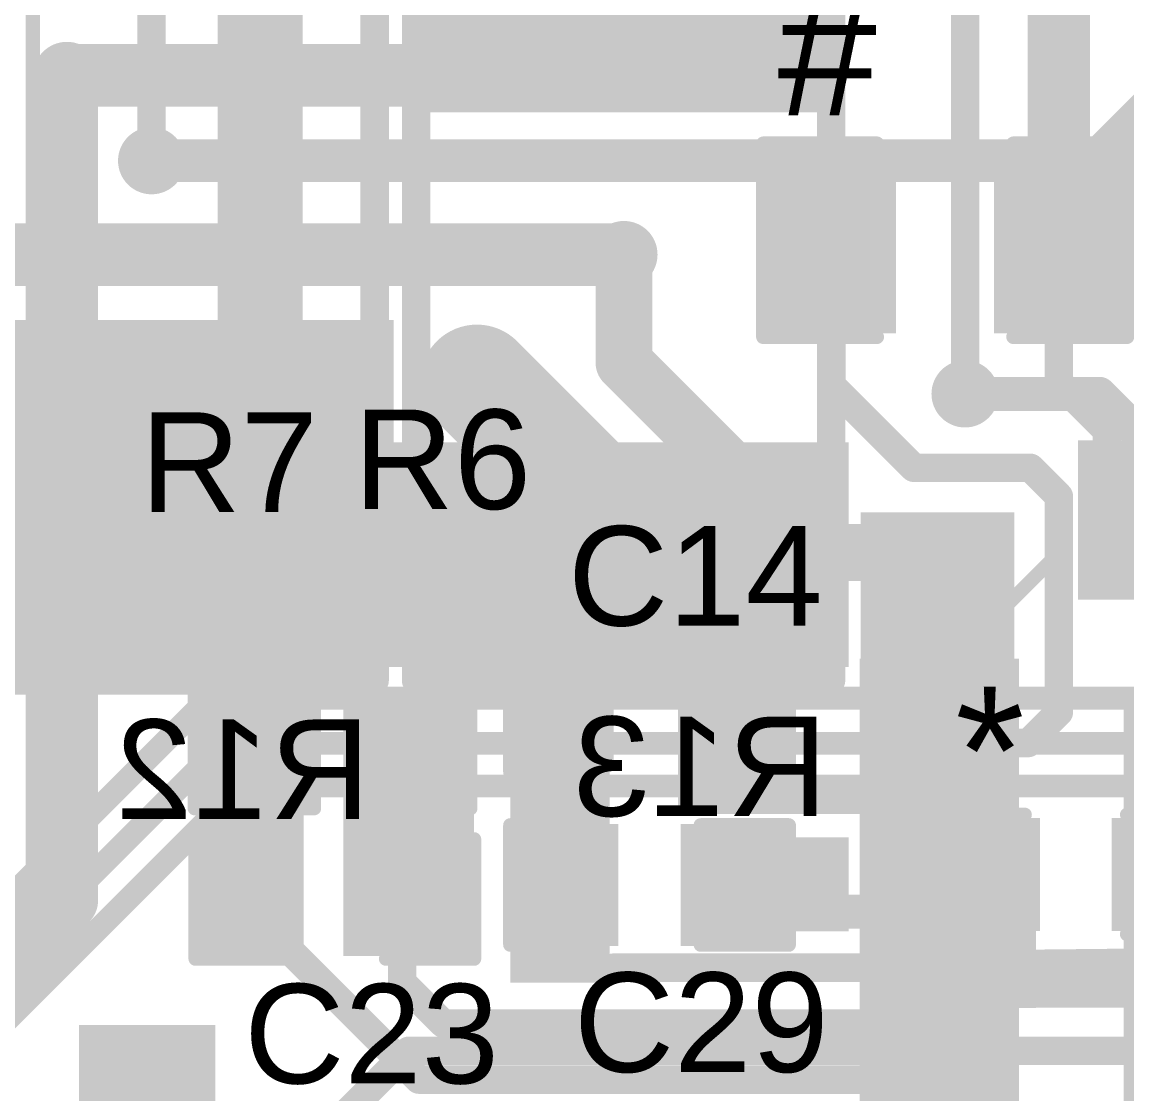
# Model space of a CAD drawing. Header units: millimetres. Extents: x -1.46 to 1.41, y -0.13 to 2.68.
# Drawn here: x 0.0142 to 0.4029, y 0.6228 to 0.9997 of the extents above; entities that cross this region are included whole.
import ezdxf

# ---------------------------------------------------------------- set-up
doc = ezdxf.new("R2010")
doc.units = ezdxf.units.MM
doc.header["$MEASUREMENT"] = 0
for name, color, linetype in [('BottomLayer', 5, 'Continuous'), ('BottomOverlay', 54, 'Continuous'), ('BottomPaste', 16, 'Continuous'), ('BottomSolder', 6, 'Continuous'), ('Mechanical2', 216, 'Continuous'), ('TopLayer', 1, 'Continuous'), ('TopOverlay', 2, 'Continuous'), ('TopPaste', 8, 'Continuous'), ('TopSolder', 216, 'Continuous'), ('ViaHoleLayer', 16, 'Continuous')]:
    doc.layers.add(name, color=color, linetype=linetype)
doc.styles.add('Arial', font='', dxfattribs={"height": 0.2})
doc.styles.get('Arial').set_extended_font_data('Arial')

# ---------------------------------------------------------------- blocks, each defined once
blk = doc.blocks.new('CAP0805_58')
at = {"layer": 'TopLayer'}
for points in [[(-0.06, 0.03), (-0.02, 0.03), (-0.02, -0.03), (-0.06, -0.03)], [(0.02, 0.03), (0.06, 0.03), (0.06, -0.03), (0.02, -0.03)]]:
    blk.add_hatch(color=1, dxfattribs=at).paths.add_polyline_path(points)
at = {"layer": 'TopPaste'}
for points in [[(-0.06, 0.03), (-0.02, 0.03), (-0.02, -0.03), (-0.06, -0.03)], [(0.02, 0.03), (0.06, 0.03), (0.06, -0.03), (0.02, -0.03)]]:
    blk.add_hatch(color=8, dxfattribs=at).paths.add_polyline_path(points)
at = {"layer": 'TopSolder'}
for points in [[(-0.0627559, 0.0327559), (-0.0172441, 0.0327559), (-0.0172441, -0.0327559), (-0.0627559, -0.0327559)], [(0.0172441, 0.0327559), (0.0627559, 0.0327559), (0.0627559, -0.0327559), (0.0172441, -0.0327559)]]:
    blk.add_hatch(color=216, dxfattribs=at).paths.add_polyline_path(points)
at = {"layer": 'TopOverlay', "const_width": 0.005}
for points in [[(-0.024, 0.034), (-0.064, 0.034)], [(-0.064, 0.034), (-0.064, -0.034)], [(0.064, 0.034), (0.024, 0.034)], [(0.064, 0.034), (0.064, -0.034)], [(-0.024, -0.034), (-0.064, -0.034)], [(0.064, -0.034), (0.024, -0.034)]]:
    blk.add_lwpolyline(points, dxfattribs=at)
at = {"layer": 'TopOverlay', "const_width": 0.0025}
for points in [[(-0.06525, 0.034, 1), (-0.06275, 0.034, 1)], [(-0.06525, 0.034, 1), (-0.06275, 0.034, 1)], [(-0.02525, 0.034, 1), (-0.02275, 0.034, 1)], [(0.02275, 0.034, 1), (0.02525, 0.034, 1)], [(0.06275, 0.034, 1), (0.06525, 0.034, 1)], [(0.06275, 0.034, 1), (0.06525, 0.034, 1)], [(-0.06525, -0.034, 1), (-0.06275, -0.034, 1)], [(-0.06525, -0.034, 1), (-0.06275, -0.034, 1)], [(-0.02525, -0.034, 1), (-0.02275, -0.034, 1)], [(0.02275, -0.034, 1), (0.02525, -0.034, 1)], [(0.06275, -0.034, 1), (0.06525, -0.034, 1)], [(0.06275, -0.034, 1), (0.06525, -0.034, 1)]]:
    blk.add_lwpolyline(points, format="xyb", close=True, dxfattribs=at)
blk = doc.blocks.new('CAP_0603_B_74')
at = {"layer": 'BottomLayer'}
for points in [[(-0.045, -0.0175), (-0.045, 0.0175), (-0.015, 0.0175), (-0.015, -0.0175)], [(0.015, -0.0175), (0.015, 0.0175), (0.045, 0.0175), (0.045, -0.0175)]]:
    blk.add_hatch(color=5, dxfattribs=at).paths.add_polyline_path(points)
at = {"layer": 'BottomPaste'}
for points in [[(-0.045, -0.0175), (-0.045, 0.0175), (-0.015, 0.0175), (-0.015, -0.0175)], [(0.015, -0.0175), (0.015, 0.0175), (0.045, 0.0175), (0.045, -0.0175)]]:
    blk.add_hatch(color=16, dxfattribs=at).paths.add_polyline_path(points)
at = {"layer": 'BottomSolder'}
for points in [[(-0.0473622, -0.0198622), (-0.0473622, 0.0198622), (-0.0126378, 0.0198622), (-0.0126378, -0.0198622)], [(0.0126378, -0.0198622), (0.0126378, 0.0198622), (0.0473622, 0.0198622), (0.0473622, -0.0198622)]]:
    blk.add_hatch(color=6, dxfattribs=at).paths.add_polyline_path(points)
at = {"layer": 'BottomOverlay', "const_width": 0.005}
for points in [[(-0.049, 0.021), (-0.049, -0.021)], [(-0.018, 0.021), (-0.049, 0.021)], [(0.049, 0.021), (0.018, 0.021)], [(0.049, 0.021), (0.049, -0.021)], [(-0.018, -0.021), (-0.049, -0.021)], [(0.049, -0.021), (0.018, -0.021)]]:
    blk.add_lwpolyline(points, dxfattribs=at)
at = {"layer": 'BottomOverlay', "const_width": 0.0025}
for points in [[(-0.05025, 0.021, 1), (-0.04775, 0.021, 1)], [(-0.05025, 0.021, 1), (-0.04775, 0.021, 1)], [(-0.01925, 0.021, 1), (-0.01675, 0.021, 1)], [(0.01675, 0.021, 1), (0.01925, 0.021, 1)], [(0.04775, 0.021, 1), (0.05025, 0.021, 1)], [(0.04775, 0.021, 1), (0.05025, 0.021, 1)], [(-0.05025, -0.021, 1), (-0.04775, -0.021, 1)], [(-0.05025, -0.021, 1), (-0.04775, -0.021, 1)], [(-0.01925, -0.021, 1), (-0.01675, -0.021, 1)], [(0.01675, -0.021, 1), (0.01925, -0.021, 1)], [(0.04775, -0.021, 1), (0.05025, -0.021, 1)], [(0.04775, -0.021, 1), (0.05025, -0.021, 1)]]:
    blk.add_lwpolyline(points, format="xyb", close=True, dxfattribs=at)
blk = doc.blocks.new('RES0603_77')
at = {"layer": 'TopLayer'}
for points in [[(-0.015, 0.0175), (-0.015, -0.0175), (-0.045, -0.0175), (-0.045, 0.0175)], [(0.045, 0.0175), (0.045, -0.0175), (0.015, -0.0175), (0.015, 0.0175)]]:
    blk.add_hatch(color=1, dxfattribs=at).paths.add_polyline_path(points)
at = {"layer": 'TopPaste'}
for points in [[(-0.015, 0.0175), (-0.015, -0.0175), (-0.045, -0.0175), (-0.045, 0.0175)], [(0.045, 0.0175), (0.045, -0.0175), (0.015, -0.0175), (0.015, 0.0175)]]:
    blk.add_hatch(color=8, dxfattribs=at).paths.add_polyline_path(points)
at = {"layer": 'TopSolder'}
for points in [[(-0.011, 0.0215), (-0.011, -0.0215), (-0.049, -0.0215), (-0.049, 0.0215)], [(0.049, 0.0215), (0.049, -0.0215), (0.011, -0.0215), (0.011, 0.0215)]]:
    blk.add_hatch(color=216, dxfattribs=at).paths.add_polyline_path(points)
at = {"layer": 'TopOverlay', "const_width": 0.005}
for points in [[(0.048, 0.021), (-0.048, 0.021)], [(-0.048, -0.021), (-0.048, 0.021)], [(0.048, -0.021), (0.048, 0.021)], [(0.048, -0.021), (-0.048, -0.021)]]:
    blk.add_lwpolyline(points, dxfattribs=at)
at = {"layer": 'TopOverlay', "const_width": 0.0025}
for points in [[(-0.04925, 0.021, 1), (-0.04675, 0.021, 1)], [(-0.04925, 0.021, 1), (-0.04675, 0.021, 1)], [(0.04675, 0.021, 1), (0.04925, 0.021, 1)], [(0.04675, 0.021, 1), (0.04925, 0.021, 1)], [(-0.04925, -0.021, 1), (-0.04675, -0.021, 1)], [(-0.04925, -0.021, 1), (-0.04675, -0.021, 1)], [(0.04675, -0.021, 1), (0.04925, -0.021, 1)], [(0.04675, -0.021, 1), (0.04925, -0.021, 1)]]:
    blk.add_lwpolyline(points, format="xyb", close=True, dxfattribs=at)
blk = doc.blocks.new('RES0603_78')
at = {"layer": 'TopLayer'}
for points in [[(-0.015, 0.0175), (-0.015, -0.0175), (-0.045, -0.0175), (-0.045, 0.0175)], [(0.045, 0.0175), (0.045, -0.0175), (0.015, -0.0175), (0.015, 0.0175)]]:
    blk.add_hatch(color=1, dxfattribs=at).paths.add_polyline_path(points)
at = {"layer": 'TopPaste'}
for points in [[(-0.015, 0.0175), (-0.015, -0.0175), (-0.045, -0.0175), (-0.045, 0.0175)], [(0.045, 0.0175), (0.045, -0.0175), (0.015, -0.0175), (0.015, 0.0175)]]:
    blk.add_hatch(color=8, dxfattribs=at).paths.add_polyline_path(points)
at = {"layer": 'TopSolder'}
for points in [[(-0.011, 0.0215), (-0.011, -0.0215), (-0.049, -0.0215), (-0.049, 0.0215)], [(0.049, 0.0215), (0.049, -0.0215), (0.011, -0.0215), (0.011, 0.0215)]]:
    blk.add_hatch(color=216, dxfattribs=at).paths.add_polyline_path(points)
at = {"layer": 'TopOverlay', "const_width": 0.005}
for points in [[(0.048, 0.021), (-0.048, 0.021)], [(-0.048, -0.021), (-0.048, 0.021)], [(0.048, -0.021), (0.048, 0.021)], [(0.048, -0.021), (-0.048, -0.021)]]:
    blk.add_lwpolyline(points, dxfattribs=at)
at = {"layer": 'TopOverlay', "const_width": 0.0025}
for points in [[(-0.04925, 0.021, 1), (-0.04675, 0.021, 1)], [(-0.04925, 0.021, 1), (-0.04675, 0.021, 1)], [(0.04675, 0.021, 1), (0.04925, 0.021, 1)], [(0.04675, 0.021, 1), (0.04925, 0.021, 1)], [(-0.04925, -0.021, 1), (-0.04675, -0.021, 1)], [(-0.04925, -0.021, 1), (-0.04675, -0.021, 1)], [(0.04675, -0.021, 1), (0.04925, -0.021, 1)], [(0.04675, -0.021, 1), (0.04925, -0.021, 1)]]:
    blk.add_lwpolyline(points, format="xyb", close=True, dxfattribs=at)
blk = doc.blocks.new('CAP_0603_87')
at = {"layer": 'TopLayer'}
for points in [[(-0.015, 0.0175), (-0.015, -0.0175), (-0.045, -0.0175), (-0.045, 0.0175)], [(0.045, 0.0175), (0.045, -0.0175), (0.015, -0.0175), (0.015, 0.0175)]]:
    blk.add_hatch(color=1, dxfattribs=at).paths.add_polyline_path(points)
at = {"layer": 'TopPaste'}
for points in [[(-0.015, 0.0175), (-0.015, -0.0175), (-0.045, -0.0175), (-0.045, 0.0175)], [(0.045, 0.0175), (0.045, -0.0175), (0.015, -0.0175), (0.015, 0.0175)]]:
    blk.add_hatch(color=8, dxfattribs=at).paths.add_polyline_path(points)
at = {"layer": 'TopSolder'}
for points in [[(-0.0126378, 0.0198622), (-0.0126378, -0.0198622), (-0.0473622, -0.0198622), (-0.0473622, 0.0198622)], [(0.0473622, 0.0198622), (0.0473622, -0.0198622), (0.0126378, -0.0198622), (0.0126378, 0.0198622)]]:
    blk.add_hatch(color=216, dxfattribs=at).paths.add_polyline_path(points)
at = {"layer": 'TopOverlay', "const_width": 0.005}
for points in [[(-0.018, 0.021), (-0.049, 0.021)], [(-0.049, 0.021), (-0.049, -0.021)], [(0.049, 0.021), (0.018, 0.021)], [(0.049, 0.021), (0.049, -0.021)], [(-0.018, -0.021), (-0.049, -0.021)], [(0.049, -0.021), (0.018, -0.021)]]:
    blk.add_lwpolyline(points, dxfattribs=at)
at = {"layer": 'TopOverlay', "const_width": 0.0025}
for points in [[(-0.05025, 0.021, 1), (-0.04775, 0.021, 1)], [(-0.05025, 0.021, 1), (-0.04775, 0.021, 1)], [(-0.01925, 0.021, 1), (-0.01675, 0.021, 1)], [(0.01675, 0.021, 1), (0.01925, 0.021, 1)], [(0.04775, 0.021, 1), (0.05025, 0.021, 1)], [(0.04775, 0.021, 1), (0.05025, 0.021, 1)], [(-0.05025, -0.021, 1), (-0.04775, -0.021, 1)], [(-0.05025, -0.021, 1), (-0.04775, -0.021, 1)], [(-0.01925, -0.021, 1), (-0.01675, -0.021, 1)], [(0.01675, -0.021, 1), (0.01925, -0.021, 1)], [(0.04775, -0.021, 1), (0.05025, -0.021, 1)], [(0.04775, -0.021, 1), (0.05025, -0.021, 1)]]:
    blk.add_lwpolyline(points, format="xyb", close=True, dxfattribs=at)
blk = doc.blocks.new('C___0603_94')
at = {"layer": 'TopLayer'}
for points in [[(-0.015, 0.0175), (-0.015, -0.0175), (-0.045, -0.0175), (-0.045, 0.0175)], [(0.045, 0.0175), (0.045, -0.0175), (0.015, -0.0175), (0.015, 0.0175)]]:
    blk.add_hatch(color=1, dxfattribs=at).paths.add_polyline_path(points)
at = {"layer": 'TopPaste'}
for points in [[(-0.015, 0.0175), (-0.015, -0.0175), (-0.045, -0.0175), (-0.045, 0.0175)], [(0.045, 0.0175), (0.045, -0.0175), (0.015, -0.0175), (0.015, 0.0175)]]:
    blk.add_hatch(color=8, dxfattribs=at).paths.add_polyline_path(points)
at = {"layer": 'TopSolder'}
for points in [[(-0.0126378, 0.0198622), (-0.0126378, -0.0198622), (-0.0473622, -0.0198622), (-0.0473622, 0.0198622)], [(0.0473622, 0.0198622), (0.0473622, -0.0198622), (0.0126378, -0.0198622), (0.0126378, 0.0198622)]]:
    blk.add_hatch(color=216, dxfattribs=at).paths.add_polyline_path(points)
at = {"layer": 'TopOverlay', "const_width": 0.005}
for points in [[(-0.049, 0.021), (-0.018, 0.021)], [(-0.049, -0.021), (-0.049, 0.021)], [(0.018, 0.021), (0.049, 0.021)], [(0.049, -0.021), (0.049, 0.021)], [(-0.049, -0.021), (-0.018, -0.021)], [(0.018, -0.021), (0.049, -0.021)]]:
    blk.add_lwpolyline(points, dxfattribs=at)
at = {"layer": 'TopOverlay', "const_width": 0.0025}
for points in [[(-0.05025, 0.021, 1), (-0.04775, 0.021, 1)], [(-0.05025, 0.021, 1), (-0.04775, 0.021, 1)], [(-0.01925, 0.021, 1), (-0.01675, 0.021, 1)], [(0.01675, 0.021, 1), (0.01925, 0.021, 1)], [(0.04775, 0.021, 1), (0.05025, 0.021, 1)], [(0.04775, 0.021, 1), (0.05025, 0.021, 1)], [(-0.05025, -0.021, 1), (-0.04775, -0.021, 1)], [(-0.05025, -0.021, 1), (-0.04775, -0.021, 1)], [(-0.01925, -0.021, 1), (-0.01675, -0.021, 1)], [(0.01675, -0.021, 1), (0.01925, -0.021, 1)], [(0.04775, -0.021, 1), (0.05025, -0.021, 1)], [(0.04775, -0.021, 1), (0.05025, -0.021, 1)]]:
    blk.add_lwpolyline(points, format="xyb", close=True, dxfattribs=at)
blk = doc.blocks.new('CAP_0603_97')
at = {"layer": 'TopLayer'}
for points in [[(-0.015, 0.0175), (-0.015, -0.0175), (-0.045, -0.0175), (-0.045, 0.0175)], [(0.045, 0.0175), (0.045, -0.0175), (0.015, -0.0175), (0.015, 0.0175)]]:
    blk.add_hatch(color=1, dxfattribs=at).paths.add_polyline_path(points)
at = {"layer": 'TopPaste'}
for points in [[(-0.015, 0.0175), (-0.015, -0.0175), (-0.045, -0.0175), (-0.045, 0.0175)], [(0.045, 0.0175), (0.045, -0.0175), (0.015, -0.0175), (0.015, 0.0175)]]:
    blk.add_hatch(color=8, dxfattribs=at).paths.add_polyline_path(points)
at = {"layer": 'TopSolder'}
for points in [[(-0.011, 0.0215), (-0.011, -0.0215), (-0.049, -0.0215), (-0.049, 0.0215)], [(0.049, 0.0215), (0.049, -0.0215), (0.011, -0.0215), (0.011, 0.0215)]]:
    blk.add_hatch(color=216, dxfattribs=at).paths.add_polyline_path(points)
at = {"layer": 'TopOverlay', "const_width": 0.005}
for points in [[(-0.018, 0.021), (-0.049, 0.021)], [(-0.049, 0.021), (-0.049, -0.021)], [(0.049, 0.021), (0.018, 0.021)], [(0.049, 0.021), (0.049, -0.021)], [(-0.018, -0.021), (-0.049, -0.021)], [(0.049, -0.021), (0.018, -0.021)]]:
    blk.add_lwpolyline(points, dxfattribs=at)
at = {"layer": 'TopOverlay', "const_width": 0.0025}
for points in [[(-0.05025, 0.021, 1), (-0.04775, 0.021, 1)], [(-0.05025, 0.021, 1), (-0.04775, 0.021, 1)], [(-0.01925, 0.021, 1), (-0.01675, 0.021, 1)], [(0.01675, 0.021, 1), (0.01925, 0.021, 1)], [(0.04775, 0.021, 1), (0.05025, 0.021, 1)], [(0.04775, 0.021, 1), (0.05025, 0.021, 1)], [(-0.05025, -0.021, 1), (-0.04775, -0.021, 1)], [(-0.05025, -0.021, 1), (-0.04775, -0.021, 1)], [(-0.01925, -0.021, 1), (-0.01675, -0.021, 1)], [(0.01675, -0.021, 1), (0.01925, -0.021, 1)], [(0.04775, -0.021, 1), (0.05025, -0.021, 1)], [(0.04775, -0.021, 1), (0.05025, -0.021, 1)]]:
    blk.add_lwpolyline(points, format="xyb", close=True, dxfattribs=at)
blk = doc.blocks.new('PRT_10474_125')
at = {"layer": 'TopOverlay', "const_width": 0.005}
for points in [[(-0.266, -0.104), (-0.21, -0.16)], [(-0.21, -0.16), (0.311, -0.16)]]:
    blk.add_lwpolyline(points, dxfattribs=at)
at = {"layer": 'TopOverlay', "const_width": 0.0025}
blk.add_lwpolyline([(-0.21125, -0.16, 1), (-0.20875, -0.16, 1)], format="xyb", close=True, dxfattribs=at)
blk.add_lwpolyline([(-0.21125, -0.16, 1), (-0.20875, -0.16, 1)], format="xyb", close=True, dxfattribs=at)
blk = doc.blocks.new('RES0603_134')
at = {"layer": 'TopLayer'}
for points in [[(-0.015, 0.0175), (-0.015, -0.0175), (-0.045, -0.0175), (-0.045, 0.0175)], [(0.045, 0.0175), (0.045, -0.0175), (0.015, -0.0175), (0.015, 0.0175)]]:
    blk.add_hatch(color=1, dxfattribs=at).paths.add_polyline_path(points)
at = {"layer": 'TopPaste'}
for points in [[(-0.015, 0.0175), (-0.015, -0.0175), (-0.045, -0.0175), (-0.045, 0.0175)], [(0.045, 0.0175), (0.045, -0.0175), (0.015, -0.0175), (0.015, 0.0175)]]:
    blk.add_hatch(color=8, dxfattribs=at).paths.add_polyline_path(points)
at = {"layer": 'TopSolder'}
for points in [[(-0.011, 0.0215), (-0.011, -0.0215), (-0.049, -0.0215), (-0.049, 0.0215)], [(0.049, 0.0215), (0.049, -0.0215), (0.011, -0.0215), (0.011, 0.0215)]]:
    blk.add_hatch(color=216, dxfattribs=at).paths.add_polyline_path(points)
at = {"layer": 'TopOverlay', "const_width": 0.005}
for points in [[(-0.048, 0.021), (0.048, 0.021)], [(-0.048, 0.021), (-0.048, -0.021)], [(0.048, 0.021), (0.048, -0.021)], [(-0.048, -0.021), (0.048, -0.021)]]:
    blk.add_lwpolyline(points, dxfattribs=at)
at = {"layer": 'TopOverlay', "const_width": 0.0025}
for points in [[(-0.04925, 0.021, 1), (-0.04675, 0.021, 1)], [(-0.04925, 0.021, 1), (-0.04675, 0.021, 1)], [(0.04675, 0.021, 1), (0.04925, 0.021, 1)], [(0.04675, 0.021, 1), (0.04925, 0.021, 1)], [(-0.04925, -0.021, 1), (-0.04675, -0.021, 1)], [(-0.04925, -0.021, 1), (-0.04675, -0.021, 1)], [(0.04675, -0.021, 1), (0.04925, -0.021, 1)], [(0.04675, -0.021, 1), (0.04925, -0.021, 1)]]:
    blk.add_lwpolyline(points, format="xyb", close=True, dxfattribs=at)
blk = doc.blocks.new('RES_2512_B_135')
at = {"layer": 'BottomLayer'}
for points in [[(-0.15944875, 0.06692915), (-0.09645665, 0.06692915), (-0.09645665, -0.06692915), (-0.15944875, -0.06692915)], [(0.09645675, 0.06692915), (0.15944885, 0.06692915), (0.15944885, -0.06692915), (0.09645675, -0.06692915)]]:
    blk.add_hatch(color=5, dxfattribs=at).paths.add_polyline_path(points)
at = {"layer": 'BottomPaste'}
for points in [[(-0.15944875, 0.06692915), (-0.09645665, 0.06692915), (-0.09645665, -0.06692915), (-0.15944875, -0.06692915)], [(0.09645675, 0.06692915), (0.15944885, 0.06692915), (0.15944885, -0.06692915), (0.09645675, -0.06692915)]]:
    blk.add_hatch(color=16, dxfattribs=at).paths.add_polyline_path(points)
at = {"layer": 'BottomSolder'}
for points in [[(-0.16344875, 0.07092915), (-0.09245665, 0.07092915), (-0.09245665, -0.07092915), (-0.16344875, -0.07092915)], [(0.09245675, 0.07092915), (0.16344885, 0.07092915), (0.16344885, -0.07092915), (0.09245675, -0.07092915)]]:
    blk.add_hatch(color=6, dxfattribs=at).paths.add_polyline_path(points)
at = {"layer": 'BottomOverlay', "const_width": 0.01}
for points in [[(-0.167, -0.073), (-0.167, 0.073)], [(0.1667936, 0.073), (-0.167, 0.073)], [(0.1667936, -0.073), (0.1667936, 0.073)], [(0.1667936, -0.073), (-0.167, -0.073)]]:
    blk.add_lwpolyline(points, dxfattribs=at)
at = {"layer": 'BottomOverlay', "const_width": 0.005}
for points in [[(-0.1695, 0.073, 1), (-0.1645, 0.073, 1)], [(-0.1695, 0.073, 1), (-0.1645, 0.073, 1)], [(0.1642936, 0.073, 1), (0.1692936, 0.073, 1)], [(0.1642936, 0.073, 1), (0.1692936, 0.073, 1)], [(-0.1695, -0.073, 1), (-0.1645, -0.073, 1)], [(-0.1695, -0.073, 1), (-0.1645, -0.073, 1)], [(0.1642936, -0.073, 1), (0.1692936, -0.073, 1)], [(0.1642936, -0.073, 1), (0.1692936, -0.073, 1)]]:
    blk.add_lwpolyline(points, format="xyb", close=True, dxfattribs=at)
blk = doc.blocks.new('RES_2512_B_136')
at = {"layer": 'BottomLayer'}
for points in [[(-0.15944875, 0.06692915), (-0.09645665, 0.06692915), (-0.09645665, -0.06692915), (-0.15944875, -0.06692915)], [(0.09645675, 0.06692915), (0.15944885, 0.06692915), (0.15944885, -0.06692915), (0.09645675, -0.06692915)]]:
    blk.add_hatch(color=5, dxfattribs=at).paths.add_polyline_path(points)
at = {"layer": 'BottomPaste'}
for points in [[(-0.15944875, 0.06692915), (-0.09645665, 0.06692915), (-0.09645665, -0.06692915), (-0.15944875, -0.06692915)], [(0.09645675, 0.06692915), (0.15944885, 0.06692915), (0.15944885, -0.06692915), (0.09645675, -0.06692915)]]:
    blk.add_hatch(color=16, dxfattribs=at).paths.add_polyline_path(points)
at = {"layer": 'BottomSolder'}
for points in [[(-0.16344875, 0.07092915), (-0.09245665, 0.07092915), (-0.09245665, -0.07092915), (-0.16344875, -0.07092915)], [(0.09245675, 0.07092915), (0.16344885, 0.07092915), (0.16344885, -0.07092915), (0.09245675, -0.07092915)]]:
    blk.add_hatch(color=6, dxfattribs=at).paths.add_polyline_path(points)
at = {"layer": 'BottomOverlay', "const_width": 0.01}
for points in [[(-0.167, -0.073), (-0.167, 0.073)], [(0.1667936, 0.073), (-0.167, 0.073)], [(0.1667936, -0.073), (0.1667936, 0.073)], [(0.1667936, -0.073), (-0.167, -0.073)]]:
    blk.add_lwpolyline(points, dxfattribs=at)
at = {"layer": 'BottomOverlay', "const_width": 0.005}
for points in [[(-0.1695, 0.073, 1), (-0.1645, 0.073, 1)], [(-0.1695, 0.073, 1), (-0.1645, 0.073, 1)], [(0.1642936, 0.073, 1), (0.1692936, 0.073, 1)], [(0.1642936, 0.073, 1), (0.1692936, 0.073, 1)], [(-0.1695, -0.073, 1), (-0.1645, -0.073, 1)], [(-0.1695, -0.073, 1), (-0.1645, -0.073, 1)], [(0.1642936, -0.073, 1), (0.1692936, -0.073, 1)], [(0.1642936, -0.073, 1), (0.1692936, -0.073, 1)]]:
    blk.add_lwpolyline(points, format="xyb", close=True, dxfattribs=at)
blk = doc.blocks.new('48_TQFP_EP__7X7__158')
at = {"layer": 'TopLayer'}
for points in [[(-0.1019685, 0.19133865), (-0.1019685, 0.14330715), (-0.1145669, 0.14330715), (-0.1145669, 0.19133865)], [(-0.14330705, 0.1145669), (-0.14330705, 0.1019685), (-0.19133855, 0.1019685), (-0.19133855, 0.1145669)], [(-0.14330705, 0.0948819), (-0.14330705, 0.0822835), (-0.19133855, 0.0822835), (-0.19133855, 0.0948819)], [(-0.14330705, 0.0751968), (-0.14330705, 0.0625984), (-0.19133855, 0.0625984), (-0.19133855, 0.0751968)], [(-0.14330705, 0.0555118), (-0.14330705, 0.0429134), (-0.19133855, 0.0429134), (-0.19133855, 0.0555118)], [(-0.14330705, 0.0358267), (-0.14330705, 0.02322829999999999), (-0.19133855, 0.02322830000000001), (-0.19133855, 0.0358267)], [(-0.14330705, 0.01614169999999999), (-0.14330705, 0.003543299999999996), (-0.19133855, 0.003543300000000004), (-0.19133855, 0.01614170000000001)], [(-0.14330705, -0.003543300000000004), (-0.14330705, -0.01614170000000001), (-0.19133855, -0.01614169999999999), (-0.19133855, -0.003543299999999996)], [(-0.14330705, -0.02322840000000001), (-0.14330705, -0.03582680000000001), (-0.19133855, -0.03582679999999999), (-0.19133855, -0.02322839999999999)]]:
    blk.add_hatch(color=1, dxfattribs=at).paths.add_polyline_path(points)
at = {"layer": 'TopPaste'}
for points in [[(-0.1019685, 0.19133865), (-0.1019685, 0.14330715), (-0.1145669, 0.14330715), (-0.1145669, 0.19133865)], [(-0.14330705, 0.1145669), (-0.14330705, 0.1019685), (-0.19133855, 0.1019685), (-0.19133855, 0.1145669)], [(-0.14330705, 0.0948819), (-0.14330705, 0.0822835), (-0.19133855, 0.0822835), (-0.19133855, 0.0948819)], [(-0.14330705, 0.0751968), (-0.14330705, 0.0625984), (-0.19133855, 0.0625984), (-0.19133855, 0.0751968)], [(-0.14330705, 0.0555118), (-0.14330705, 0.0429134), (-0.19133855, 0.0429134), (-0.19133855, 0.0555118)], [(-0.14330705, 0.0358267), (-0.14330705, 0.02322829999999999), (-0.19133855, 0.02322830000000001), (-0.19133855, 0.0358267)], [(-0.14330705, 0.01614169999999999), (-0.14330705, 0.003543299999999996), (-0.19133855, 0.003543300000000004), (-0.19133855, 0.01614170000000001)], [(-0.14330705, -0.003543300000000004), (-0.14330705, -0.01614170000000001), (-0.19133855, -0.01614169999999999), (-0.19133855, -0.003543299999999996)], [(-0.14330705, -0.02322840000000001), (-0.14330705, -0.03582680000000001), (-0.19133855, -0.03582679999999999), (-0.19133855, -0.02322839999999999)]]:
    blk.add_hatch(color=8, dxfattribs=at).paths.add_polyline_path(points)
at = {"layer": 'TopSolder'}
for points in [[(-0.0979685, 0.19533865), (-0.0979685, 0.13930715), (-0.1185669, 0.13930715), (-0.1185669, 0.19533865)], [(-0.13930705, 0.1185669), (-0.13930705, 0.0979685), (-0.19533855, 0.0979685), (-0.19533855, 0.1185669)], [(0.1024252, 0.1024252), (0.1024252, -0.1024252), (-0.1024252, -0.1024252), (-0.1024252, 0.1024252)], [(-0.13930705, 0.0988819), (-0.13930705, 0.0782835), (-0.19533855, 0.0782835), (-0.19533855, 0.0988819)], [(-0.13930705, 0.0791968), (-0.13930705, 0.0585984), (-0.19533855, 0.0585984), (-0.19533855, 0.0791968)], [(-0.13930705, 0.0595118), (-0.13930705, 0.03891339999999999), (-0.19533855, 0.03891340000000001), (-0.19533855, 0.0595118)], [(-0.13930705, 0.03982669999999999), (-0.13930705, 0.01922829999999999), (-0.19533855, 0.01922830000000001), (-0.19533855, 0.03982670000000001)], [(-0.13930705, 0.0201417), (-0.13930705, -0.0004567000000000058), (-0.19533855, -0.0004566999999999942), (-0.19533855, 0.02014170000000001)], [(-0.13930705, 0.0004566999999999942), (-0.13930705, -0.02014170000000001), (-0.19533855, -0.0201417), (-0.19533855, 0.0004567000000000058)], [(-0.13930705, -0.01922840000000001), (-0.13930705, -0.0398268), (-0.19533855, -0.0398268), (-0.19533855, -0.01922839999999999)]]:
    blk.add_hatch(color=216, dxfattribs=at).paths.add_polyline_path(points)
at = {"layer": 'TopOverlay', "const_width": 0.005}
blk.add_lwpolyline([(-0.157, 0.1240001), (-0.124, 0.1570001)], dxfattribs=at)
at = {"layer": 'TopOverlay'}
for points, const_width in [([(-0.12525, 0.1570001, 1), (-0.12275, 0.1570001, 1)], 0.0025), ([(-0.177, 0.128, 1), (-0.185, 0.128, 1)], 0.01), ([(-0.1875, 0.128, 1), (-0.1825, 0.128, 1)], 0.005), ([(-0.1795, 0.128, 1), (-0.1745, 0.128, 1)], 0.005), ([(-0.15825, 0.1240001, 1), (-0.15575, 0.1240001, 1)], 0.0025)]:
    blk.add_lwpolyline(points, format="xyb", close=True, dxfattribs=dict(at, const_width=const_width))

msp = doc.modelspace()

# ---------------------------------------------------------------- hatches: boundary and pattern name
at = {"layer": 'BottomLayer'}
for points in [[(0.2940001, 0.9679999), (0.2940001, 1.0949999), (0.1560001, 1.0949999), (0.1560001, 0.9679999)], [(0, 0.833), (0.145, 0.833), (0.145, 0.895), (0, 0.895)], [(-0.102, 0.773), (0.305, 0.773), (0.305, 0.852), (-0.102, 0.852)], [(0.336, 0.653), (0.371, 0.653), (0.371, 0.717622), (0.336, 0.717622)], [(0.399, 0.682), (0.526, 0.682), (0.526, 0.718), (0.399, 0.718)]]:
    msp.add_hatch(color=5, dxfattribs=at).paths.add_polyline_path(points)
h = msp.add_hatch(color=5, dxfattribs=at)
edge = h.paths.add_edge_path()
edge.add_arc((0.03, 0.981), 0.011811, 0, 360)
h = msp.add_hatch(color=5, dxfattribs=at)
edge = h.paths.add_edge_path()
edge.add_arc((0.059811, 0.951), 0.011811, 0, 360)
h = msp.add_hatch(color=5, dxfattribs=at)
edge = h.paths.add_edge_path()
edge.add_arc((0.226, 0.918), 0.011811, 0, 360)
h = msp.add_hatch(color=5, dxfattribs=at)
edge = h.paths.add_edge_path()
edge.add_arc((0.1732852, 0.8733715), 0.011811, 0, 360)
h = msp.add_hatch(color=5, dxfattribs=at)
edge = h.paths.add_edge_path()
edge.add_arc((0.346, 0.869), 0.011811, 0, 360)
h = msp.add_hatch(color=5, dxfattribs=at)
edge = h.paths.add_edge_path()
edge.add_arc((0.292, 0.699), 0.011811, 0, 360)
at = {"layer": 'BottomSolder'}
h = msp.add_hatch(color=6, dxfattribs=at)
edge = h.paths.add_edge_path()
edge.add_arc((0.03, 0.981), 0.0059055, 0, 360)
h = msp.add_hatch(color=6, dxfattribs=at)
edge = h.paths.add_edge_path()
edge.add_arc((0.059811, 0.951), 0.0059055, 0, 360)
h = msp.add_hatch(color=6, dxfattribs=at)
edge = h.paths.add_edge_path()
edge.add_arc((0.226, 0.918), 0.0059055, 0, 360)
h = msp.add_hatch(color=6, dxfattribs=at)
edge = h.paths.add_edge_path()
edge.add_arc((0.1732852, 0.8733715), 0.0059055, 0, 360)
h = msp.add_hatch(color=6, dxfattribs=at)
edge = h.paths.add_edge_path()
edge.add_arc((0.346, 0.869), 0.0059055, 0, 360)
h = msp.add_hatch(color=6, dxfattribs=at)
edge = h.paths.add_edge_path()
edge.add_arc((0.292, 0.699), 0.0059055, 0, 360)
at = {"layer": 'TopLayer'}
h = msp.add_hatch(color=1, dxfattribs=at)
edge = h.paths.add_edge_path()
edge.add_arc((0.03, 0.981), 0.011811, 0, 360)
h = msp.add_hatch(color=1, dxfattribs=at)
edge = h.paths.add_edge_path()
edge.add_arc((0.059811, 0.951), 0.011811, 0, 360)
h = msp.add_hatch(color=1, dxfattribs=at)
edge = h.paths.add_edge_path()
edge.add_arc((0.226, 0.918), 0.011811, 0, 360)
h = msp.add_hatch(color=1, dxfattribs=at)
edge = h.paths.add_edge_path()
edge.add_arc((0.1732852, 0.8733715), 0.011811, 0, 360)
h = msp.add_hatch(color=1, dxfattribs=at)
edge = h.paths.add_edge_path()
edge.add_arc((0.346, 0.869), 0.011811, 0, 360)
for points in [[(0.3092852, 0.7593715), (0.3632852, 0.7593715), (0.3632852, 0.8273715), (0.3092852, 0.8273715)], [(0.186, 0.662), (0.221, 0.662), (0.221, 0.778), (0.186, 0.778)], [(0.0762852, 0.6713715), (0.1132852, 0.6713715), (0.1132852, 0.7583715), (0.0762852, 0.7583715)], [(0.1272852, 0.6713715), (0.1732852, 0.6713715), (0.1732852, 0.7583715), (0.1272852, 0.7583715)], [(0.245, 0.7222984), (0.2853142, 0.7222984), (0.2853142, 0.761), (0.245, 0.761)], [(0.245, 0.7212984), (0.32, 0.7212984), (0.32, 0.7322984), (0.245, 0.7322984)], [(0.3122852, 0.7003715), (0.3622852, 0.7003715), (0.3622852, 0.7323715), (0.3122852, 0.7323715)], [(0.25, 0.68), (0.305, 0.68), (0.305, 0.713), (0.25, 0.713)], [(0.0342852, 0.602), (0.0822852, 0.602), (0.0822852, 0.647), (0.0342852, 0.647)]]:
    msp.add_hatch(color=1, dxfattribs=at).paths.add_polyline_path(points)
h = msp.add_hatch(color=1, dxfattribs=at)
edge = h.paths.add_edge_path()
edge.add_arc((0.292, 0.699), 0.011811, 0, 360)
at = {"layer": 'TopSolder'}
h = msp.add_hatch(color=216, dxfattribs=at)
edge = h.paths.add_edge_path()
edge.add_arc((0.03, 0.981), 0.0059055, 0, 360)
h = msp.add_hatch(color=216, dxfattribs=at)
edge = h.paths.add_edge_path()
edge.add_arc((0.059811, 0.951), 0.0059055, 0, 360)
h = msp.add_hatch(color=216, dxfattribs=at)
edge = h.paths.add_edge_path()
edge.add_arc((0.226, 0.918), 0.0059055, 0, 360)
h = msp.add_hatch(color=216, dxfattribs=at)
edge = h.paths.add_edge_path()
edge.add_arc((0.1732852, 0.8733715), 0.0059055, 0, 360)
h = msp.add_hatch(color=216, dxfattribs=at)
edge = h.paths.add_edge_path()
edge.add_arc((0.346, 0.869), 0.0059055, 0, 360)
h = msp.add_hatch(color=216, dxfattribs=at)
edge = h.paths.add_edge_path()
edge.add_arc((0.292, 0.699), 0.0059055, 0, 360)
at = {"layer": 'ViaHoleLayer'}
h = msp.add_hatch(color=16, dxfattribs=at)
edge = h.paths.add_edge_path()
edge.add_arc((0.03, 0.981), 0.0059055, 0, 360)
h = msp.add_hatch(color=16, dxfattribs=at)
edge = h.paths.add_edge_path()
edge.add_arc((0.059811, 0.951), 0.0059055, 0, 360)
h = msp.add_hatch(color=16, dxfattribs=at)
edge = h.paths.add_edge_path()
edge.add_arc((0.226, 0.918), 0.0059055, 0, 360)
h = msp.add_hatch(color=16, dxfattribs=at)
edge = h.paths.add_edge_path()
edge.add_arc((0.1732852, 0.8733715), 0.0059055, 0, 360)
h = msp.add_hatch(color=16, dxfattribs=at)
edge = h.paths.add_edge_path()
edge.add_arc((0.346, 0.869), 0.0059055, 0, 360)
h = msp.add_hatch(color=16, dxfattribs=at)
edge = h.paths.add_edge_path()
edge.add_arc((0.292, 0.699), 0.0059055, 0, 360)

# ---------------------------------------------------------------- linework, layer by layer
at = {"layer": 'BottomLayer'}
for points, const_width in [([(0.031, 0.9809999), (0.2069999, 0.9809999)], 0.022), ([(0.2069999, 0.9809999), (0.207, 0.981)], 0.022), ([(0.3927025, 0.951), (0.4157025, 0.974)], 0.015), ([(0.059811, 0.951), (0.3927025, 0.951)], 0.015), ([(-0.0035611, 0.918), (0.226, 0.918)], 0.022), ([(0.346, 0.869), (0.3932198, 0.869)], 0.012), ([(0.3932198, 0.869), (0.4747576, 0.7874622)], 0.012), ([(-0.225, 0.4571822), (0.0798178, 0.762)], 0.008), ([(0.0798178, 0.762), (0.6330001, 0.762)], 0.008), ([(-0.175, 0.485969), (0.0851173, 0.7460863)], 0.008), ([(0.0851173, 0.7460863), (0.6273865, 0.7460863)], 0.008), ([(-0.125, 0.5147558), (0.0913305, 0.7310863)], 0.008), ([(0.0913305, 0.7310863), (0.6211733, 0.7310863)], 0.008), ([(0.346, 0.691), (0.355, 0.7)], 0.012), ([(0.346, 0.6790295), (0.346, 0.691)], 0.012), ([(0.352811, 0.663189), (0.421, 0.663189)], 0.02), ([(0.35, 0.666), (0.352811, 0.663189)], 0.01), ([(0.098139, 0.585861), (0.150278, 0.638)], 0.01), ([(0.150278, 0.638), (0.4789291, 0.638)], 0.01)]:
    msp.add_lwpolyline(points, dxfattribs=dict(at, const_width=const_width))
for points, const_width in [([(0.0255, 0.9809999, 1), (0.0365, 0.9809999, 1)], 0.011), ([(0.2014999, 0.9809999, 1), (0.2124999, 0.9809999, 1)], 0.011), ([(0.2014999, 0.9809999, 1), (0.2124999, 0.9809999, 1)], 0.011), ([(0.2015, 0.981, 1), (0.2125, 0.981, 1)], 0.011), ([(0.056061, 0.951, 1), (0.063561, 0.951, 1)], 0.0075), ([(0.3889525, 0.951, 1), (0.3964525, 0.951, 1)], 0.0075), ([(0.3889525, 0.951, 1), (0.3964525, 0.951, 1)], 0.0075), ([(0.2205, 0.918, 1), (0.2315, 0.918, 1)], 0.011), ([(0.343, 0.869, 1), (0.349, 0.869, 1)], 0.006), ([(0.3902198, 0.869, 1), (0.3962198, 0.869, 1)], 0.006), ([(0.3902198, 0.869, 1), (0.3962198, 0.869, 1)], 0.006), ([(0.0778178, 0.762, 1), (0.0818178, 0.762, 1)], 0.004), ([(0.0778178, 0.762, 1), (0.0818178, 0.762, 1)], 0.004), ([(0.0831173, 0.7460863, 1), (0.0871173, 0.7460863, 1)], 0.004), ([(0.0831173, 0.7460863, 1), (0.0871173, 0.7460863, 1)], 0.004), ([(0.0893305, 0.7310863, 1), (0.0933305, 0.7310863, 1)], 0.004), ([(0.0893305, 0.7310863, 1), (0.0933305, 0.7310863, 1)], 0.004), ([(0.352, 0.7, 1), (0.358, 0.7, 1)], 0.006), ([(0.343, 0.691, 1), (0.349, 0.691, 1)], 0.006), ([(0.343, 0.691, 1), (0.349, 0.691, 1)], 0.006), ([(0.343, 0.6790295, 1), (0.349, 0.6790295, 1)], 0.006), ([(0.347811, 0.663189, 1), (0.357811, 0.663189, 1)], 0.01), ([(0.3475, 0.666, 1), (0.3525, 0.666, 1)], 0.005), ([(0.350311, 0.663189, 1), (0.355311, 0.663189, 1)], 0.005), ([(0.147778, 0.638, 1), (0.152778, 0.638, 1)], 0.005), ([(0.147778, 0.638, 1), (0.152778, 0.638, 1)], 0.005)]:
    msp.add_lwpolyline(points, format="xyb", close=True, dxfattribs=dict(at, const_width=const_width))
at = {"layer": 'Mechanical2', "const_width": 0.015}
msp.add_lwpolyline([(1.3976378, 1.279528, 1), (-1.3976378, 1.279528, 1)], format="xyb", close=True, dxfattribs=at)
at = {"layer": 'TopLayer'}
for points, const_width in [([(0.379, 0.9230334), (0.379, 1.1160001)], 0.022), ([(0.059811, 0.951), (0.059811, 1.0858405)], 0.01), ([(0.346, 0.869), (0.346, 1.0811837)], 0.01), ([(0.098, 0.8012691), (0.098, 1.016)], 0.03), ([(0.03, 0.691), (0.03, 0.981)], 0.022), ([(0.226, 0.8800001), (0.226, 0.918)], 0.02), ([(0.299, 0.8720001), (0.299, 0.9230334)], 0.01), ([(0.379, 0.873), (0.379, 0.9230334)], 0.01), ([(0.1742852, 0.8733715), (0.265, 0.7826567)], 0.04), ([(0.226, 0.8800001), (0.2927437, 0.8132564)], 0.02), ([(0.299, 0.8720001), (0.3280001, 0.843)], 0.01), ([(0.379, 0.873), (0.3958975, 0.8561025)], 0.01), ([(0.3958975, 0.8437102), (0.3958975, 0.8561025)], 0.01), ([(0.3280001, 0.843), (0.3690001, 0.843)], 0.01), ([(0.3690001, 0.843), (0.379, 0.8330001)], 0.01), ([(0.3958975, 0.8437102), (0.3960175, 0.8435902)], 0.01), ([(0.3960175, 0.8246944), (0.3960175, 0.8435902)], 0.01), ([(0.379, 0.757), (0.379, 0.8330001)], 0.01), ([(0.2927437, 0.8132564), (0.3192852, 0.8132564)], 0.02), ([(0.3192852, 0.8132564), (0.3362852, 0.7962564)], 0.02), ([(0.1509624, 0.8012691), (0.1904236, 0.8012691)], 0.025), ([(0.188851, 0.8028419), (0.189, 0.8026929)], 0.022), ([(0.1904236, 0.8011422), (0.1904236, 0.8012691)], 0.025), ([(0.1904236, 0.8011422), (0.2051943, 0.7863715)], 0.025), ([(0.3362852, 0.7933715), (0.3362852, 0.7962564)], 0.02), ([(0.265, 0.757), (0.265, 0.7826567)], 0.04), ([(0.2051943, 0.762), (0.2051943, 0.7863715)], 0.025), ([(0.3215211, 0.7669384), (0.3215211, 0.7810805)], 0.01), ([(0.3215211, 0.7669384), (0.3228203, 0.7656392)], 0.01), ([(0.3228203, 0.7656392), (0.3369624, 0.7656392)], 0.01), ([(0.204927, 0.7505), (0.205, 0.7569999)], 0.022), ([(0.265, 0.7552353), (0.265, 0.757)], 0.01), ([(0.3682224, 0.7462224), (0.379, 0.757)], 0.01), ([(0.2045013, 0.7049664), (0.204927, 0.7493938)], 0.022), ([(0.204927, 0.7493938), (0.204927, 0.7505)], 0.022), ([(0.265, 0.7552353), (0.2753677, 0.7448676)], 0.01), ([(0.3369624, 0.7459542), (0.3372306, 0.7462224)], 0.01), ([(0.3372306, 0.7462224), (0.3682224, 0.7462224)], 0.01), ([(0.2753677, 0.7325821), (0.2753677, 0.7448676)], 0.01), ([(0.2753677, 0.7325821), (0.2803143, 0.7276355)], 0.01), ([(0.3172852, 0.7271499), (0.3225465, 0.7218886)], 0.01), ([(0.3225465, 0.721), (0.3225465, 0.7218886)], 0.01), ([(0.265, 0.6962984), (0.2663913, 0.6976897)], 0.022), ([(0.2663913, 0.6976897), (0.2886897, 0.6976897)], 0.022), ([(0.2886897, 0.6976897), (0.289, 0.698)], 0.022), ([(0.289, 0.698), (0.2902971, 0.698)], 0.012), ([(0.2902971, 0.698), (0.3013981, 0.686899)], 0.012), ([(-0.007, 0.654), (0.03, 0.691)], 0.022), ([(0.205, 0.6962984), (0.215, 0.6862984)], 0.01), ([(0.0942852, 0.6913715), (0.1042852, 0.6813715)], 0.01), ([(0.148, 0.6850863), (0.1542852, 0.6913715)], 0.01), ([(0.3013981, 0.686899), (0.3369624, 0.686899)], 0.012), ([(0.148, 0.662), (0.148, 0.6850863)], 0.01), ([(0.215, 0.6728579), (0.215, 0.6862984)], 0.01), ([(0.1042852, 0.677401), (0.1042852, 0.6813715)], 0.01), ([(0.1042852, 0.677401), (0.1538423, 0.6278439)], 0.01), ([(0.3560509, 0.6674173), (0.4209368, 0.6681097)], 0.012), ([(0.2221803, 0.667214), (0.3369624, 0.667214)], 0.01), ([(0.3369624, 0.667214), (0.3559782, 0.6674173)], 0.01), ([(0.3559782, 0.6674173), (0.3560509, 0.6674173)], 0.01), ([(0.148, 0.662), (0.162471, 0.647529)], 0.01), ([(0.162471, 0.647529), (0.3369624, 0.647529)], 0.01), ([(0.1538423, 0.6278439), (0.3369624, 0.6278439)], 0.01)]:
    msp.add_lwpolyline(points, dxfattribs=dict(at, const_width=const_width))
for points, const_width in [([(0.0245, 0.981, 1), (0.0355, 0.981, 1)], 0.011), ([(0.057311, 0.951, 1), (0.062311, 0.951, 1)], 0.005), ([(0.3735, 0.9230334, 1), (0.3845, 0.9230334, 1)], 0.011), ([(0.221, 0.918, 1), (0.231, 0.918, 1)], 0.01), ([(0.2965, 0.9230334, 1), (0.3015, 0.9230334, 1)], 0.005), ([(0.3765, 0.9230334, 1), (0.3815, 0.9230334, 1)], 0.005), ([(0.1642852, 0.8733715, 1), (0.1842852, 0.8733715, 1)], 0.02), ([(0.221, 0.8800001, 1), (0.231, 0.8800001, 1)], 0.01), ([(0.221, 0.8800001, 1), (0.231, 0.8800001, 1)], 0.01), ([(0.2965, 0.8720001, 1), (0.3015, 0.8720001, 1)], 0.005), ([(0.2965, 0.8720001, 1), (0.3015, 0.8720001, 1)], 0.005), ([(0.3765, 0.873, 1), (0.3815, 0.873, 1)], 0.005), ([(0.3765, 0.873, 1), (0.3815, 0.873, 1)], 0.005), ([(0.3435, 0.869, 1), (0.3485, 0.869, 1)], 0.005), ([(0.3933975, 0.8561025, 1), (0.3983975, 0.8561025, 1)], 0.005), ([(0.3933975, 0.8561025, 1), (0.3983975, 0.8561025, 1)], 0.005), ([(0.3255001, 0.843, 1), (0.3305001, 0.843, 1)], 0.005), ([(0.3255001, 0.843, 1), (0.3305001, 0.843, 1)], 0.005), ([(0.3665001, 0.843, 1), (0.3715001, 0.843, 1)], 0.005), ([(0.3665001, 0.843, 1), (0.3715001, 0.843, 1)], 0.005), ([(0.3933975, 0.8437102, 1), (0.3983975, 0.8437102, 1)], 0.005), ([(0.3933975, 0.8437102, 1), (0.3983975, 0.8437102, 1)], 0.005), ([(0.3935175, 0.8435902, 1), (0.3985175, 0.8435902, 1)], 0.005), ([(0.3935175, 0.8435902, 1), (0.3985175, 0.8435902, 1)], 0.005), ([(0.3765, 0.8330001, 1), (0.3815, 0.8330001, 1)], 0.005), ([(0.3765, 0.8330001, 1), (0.3815, 0.8330001, 1)], 0.005), ([(0.3935175, 0.8246944, 1), (0.3985175, 0.8246944, 1)], 0.005), ([(0.2877437, 0.8132564, 1), (0.2977437, 0.8132564, 1)], 0.01), ([(0.2877437, 0.8132564, 1), (0.2977437, 0.8132564, 1)], 0.01), ([(0.3142852, 0.8132564, 1), (0.3242852, 0.8132564, 1)], 0.01), ([(0.3142852, 0.8132564, 1), (0.3242852, 0.8132564, 1)], 0.01), ([(0.0905, 0.8012691, 1), (0.1055, 0.8012691, 1)], 0.015), ([(0.1447124, 0.8012691, 1), (0.1572124, 0.8012691, 1)], 0.0125), ([(0.183351, 0.8028419, 1), (0.194351, 0.8028419, 1)], 0.011), ([(0.1841736, 0.8012691, 1), (0.1966736, 0.8012691, 1)], 0.0125), ([(0.1841736, 0.8012691, 1), (0.1966736, 0.8012691, 1)], 0.0125), ([(0.1841736, 0.8011422, 1), (0.1966736, 0.8011422, 1)], 0.0125), ([(0.1841736, 0.8011422, 1), (0.1966736, 0.8011422, 1)], 0.0125), ([(0.1835, 0.8026929, 1), (0.1945, 0.8026929, 1)], 0.011), ([(0.3312852, 0.7962564, 1), (0.3412852, 0.7962564, 1)], 0.01), ([(0.3312852, 0.7962564, 1), (0.3412852, 0.7962564, 1)], 0.01), ([(0.255, 0.7826567, 1), (0.275, 0.7826567, 1)], 0.02), ([(0.255, 0.7826567, 1), (0.275, 0.7826567, 1)], 0.02), ([(0.3312852, 0.7933715, 1), (0.3412852, 0.7933715, 1)], 0.01), ([(0.1989443, 0.7863715, 1), (0.2114443, 0.7863715, 1)], 0.0125), ([(0.1989443, 0.7863715, 1), (0.2114443, 0.7863715, 1)], 0.0125), ([(0.3190211, 0.7810805, 1), (0.3240211, 0.7810805, 1)], 0.005), ([(0.1989443, 0.762, 1), (0.2114443, 0.762, 1)], 0.0125), ([(0.255, 0.757, 1), (0.275, 0.757, 1)], 0.02), ([(0.3190211, 0.7669384, 1), (0.3240211, 0.7669384, 1)], 0.005), ([(0.3190211, 0.7669384, 1), (0.3240211, 0.7669384, 1)], 0.005), ([(0.3203203, 0.7656392, 1), (0.3253203, 0.7656392, 1)], 0.005), ([(0.3203203, 0.7656392, 1), (0.3253203, 0.7656392, 1)], 0.005), ([(0.3344624, 0.7656392, 1), (0.3394624, 0.7656392, 1)], 0.005), ([(0.1995, 0.7569999, 1), (0.2105, 0.7569999, 1)], 0.011), ([(0.2625, 0.757, 1), (0.2675, 0.757, 1)], 0.005), ([(0.3765, 0.757, 1), (0.3815, 0.757, 1)], 0.005), ([(0.3765, 0.757, 1), (0.3815, 0.757, 1)], 0.005), ([(0.199427, 0.7505, 1), (0.210427, 0.7505, 1)], 0.011), ([(0.199427, 0.7505, 1), (0.210427, 0.7505, 1)], 0.011), ([(0.199427, 0.7493938, 1), (0.210427, 0.7493938, 1)], 0.011), ([(0.199427, 0.7493938, 1), (0.210427, 0.7493938, 1)], 0.011), ([(0.2625, 0.7552353, 1), (0.2675, 0.7552353, 1)], 0.005), ([(0.2625, 0.7552353, 1), (0.2675, 0.7552353, 1)], 0.005), ([(0.3344624, 0.7459542, 1), (0.3394624, 0.7459542, 1)], 0.005), ([(0.3347306, 0.7462224, 1), (0.3397306, 0.7462224, 1)], 0.005), ([(0.3347306, 0.7462224, 1), (0.3397306, 0.7462224, 1)], 0.005), ([(0.3657224, 0.7462224, 1), (0.3707224, 0.7462224, 1)], 0.005), ([(0.3657224, 0.7462224, 1), (0.3707224, 0.7462224, 1)], 0.005), ([(0.2728677, 0.7448676, 1), (0.2778677, 0.7448676, 1)], 0.005), ([(0.2728677, 0.7448676, 1), (0.2778677, 0.7448676, 1)], 0.005), ([(0.2728677, 0.7325821, 1), (0.2778677, 0.7325821, 1)], 0.005), ([(0.2728677, 0.7325821, 1), (0.2778677, 0.7325821, 1)], 0.005), ([(0.2778143, 0.7276355, 1), (0.2828143, 0.7276355, 1)], 0.005), ([(0.3147852, 0.7271499, 1), (0.3197852, 0.7271499, 1)], 0.005), ([(0.3200465, 0.7218886, 1), (0.3250465, 0.7218886, 1)], 0.005), ([(0.3200465, 0.7218886, 1), (0.3250465, 0.7218886, 1)], 0.005), ([(0.3200465, 0.721, 1), (0.3250465, 0.721, 1)], 0.005), ([(0.1990013, 0.7049664, 1), (0.2100013, 0.7049664, 1)], 0.011), ([(0.2608913, 0.6976897, 1), (0.2718913, 0.6976897, 1)], 0.011), ([(0.2608913, 0.6976897, 1), (0.2718913, 0.6976897, 1)], 0.011), ([(0.2831897, 0.6976897, 1), (0.2941897, 0.6976897, 1)], 0.011), ([(0.2831897, 0.6976897, 1), (0.2941897, 0.6976897, 1)], 0.011), ([(0.2835, 0.698, 1), (0.2945, 0.698, 1)], 0.011), ([(0.2595, 0.6962984, 1), (0.2705, 0.6962984, 1)], 0.011), ([(0.286, 0.698, 1), (0.292, 0.698, 1)], 0.006), ([(0.2872971, 0.698, 1), (0.2932971, 0.698, 1)], 0.006), ([(0.2872971, 0.698, 1), (0.2932971, 0.698, 1)], 0.006), ([(0.0245, 0.691, 1), (0.0355, 0.691, 1)], 0.011), ([(0.0245, 0.691, 1), (0.0355, 0.691, 1)], 0.011), ([(0.2025, 0.6962984, 1), (0.2075, 0.6962984, 1)], 0.005), ([(0.0917852, 0.6913715, 1), (0.0967852, 0.6913715, 1)], 0.005), ([(0.1517852, 0.6913715, 1), (0.1567852, 0.6913715, 1)], 0.005), ([(0.2983981, 0.686899, 1), (0.3043981, 0.686899, 1)], 0.006), ([(0.2983981, 0.686899, 1), (0.3043981, 0.686899, 1)], 0.006), ([(0.3339624, 0.686899, 1), (0.3399624, 0.686899, 1)], 0.006), ([(0.1455, 0.6850863, 1), (0.1505, 0.6850863, 1)], 0.005), ([(0.1455, 0.6850863, 1), (0.1505, 0.6850863, 1)], 0.005), ([(0.2125, 0.6862984, 1), (0.2175, 0.6862984, 1)], 0.005), ([(0.2125, 0.6862984, 1), (0.2175, 0.6862984, 1)], 0.005), ([(0.1017852, 0.6813715, 1), (0.1067852, 0.6813715, 1)], 0.005), ([(0.1017852, 0.6813715, 1), (0.1067852, 0.6813715, 1)], 0.005), ([(0.1017852, 0.677401, 1), (0.1067852, 0.677401, 1)], 0.005), ([(0.1017852, 0.677401, 1), (0.1067852, 0.677401, 1)], 0.005), ([(0.2125, 0.6728579, 1), (0.2175, 0.6728579, 1)], 0.005), ([(0.3530509, 0.6674173, 1), (0.3590509, 0.6674173, 1)], 0.006), ([(0.2196803, 0.667214, 1), (0.2246803, 0.667214, 1)], 0.005), ([(0.3344624, 0.667214, 1), (0.3394624, 0.667214, 1)], 0.005), ([(0.3344624, 0.667214, 1), (0.3394624, 0.667214, 1)], 0.005), ([(0.3534782, 0.6674173, 1), (0.3584782, 0.6674173, 1)], 0.005), ([(0.3534782, 0.6674173, 1), (0.3584782, 0.6674173, 1)], 0.005), ([(0.3535509, 0.6674173, 1), (0.3585509, 0.6674173, 1)], 0.005), ([(0.1455, 0.662, 1), (0.1505, 0.662, 1)], 0.005), ([(0.1455, 0.662, 1), (0.1505, 0.662, 1)], 0.005), ([(0.159971, 0.647529, 1), (0.164971, 0.647529, 1)], 0.005), ([(0.159971, 0.647529, 1), (0.164971, 0.647529, 1)], 0.005), ([(0.3344624, 0.647529, 1), (0.3394624, 0.647529, 1)], 0.005), ([(0.1513423, 0.6278439, 1), (0.1563423, 0.6278439, 1)], 0.005), ([(0.1513423, 0.6278439, 1), (0.1563423, 0.6278439, 1)], 0.005), ([(0.3344624, 0.6278439, 1), (0.3394624, 0.6278439, 1)], 0.005)]:
    msp.add_lwpolyline(points, format="xyb", close=True, dxfattribs=dict(at, const_width=const_width))

# ---------------------------------------------------------------- block references
for name, p, rotation in [('PRT_10474_125', (-0.142, 0.909622), 90), ('RES_2512_B_135', (0.065285, 0.935), 270), ('RES_2512_B_136', (0.225857, 0.935), 270), ('CAP0805_58', (0.339, 0.9230334), 180), ('RES0603_78', (0.0959624, 0.7712691), 270), ('RES0603_77', (0.1509624, 0.7712691), 270), ('CAP_0603_87', (0.235, 0.757), 180), ('CAP_0603_B_74', (0.385, 0.7), 180), ('CAP_0603_97', (0.235, 0.6962984), 180), ('RES0603_134', (0.058, 0.595), 90)]:
    msp.add_blockref(name, p, dxfattribs=dict(rotation=rotation))
for name, p in [('48_TQFP_EP__7X7__158', (0.5042852, 0.6573715)), ('C___0603_94', (0.1242852, 0.6913715))]:
    msp.add_blockref(name, p)

# ---------------------------------------------------------------- texts
at = {"layer": 'BottomOverlay', "style": 'Arial', "text_generation_flag": 2}
msp.add_text('*', height=0.045, rotation=360, dxfattribs=at).set_placement((0.367, 0.721))
for s, p in [('R12', (0.1367358, 0.7195057)), ('R13', (0.2977358, 0.7205057))]:
    msp.add_text(s, height=0.035, dxfattribs=at).set_placement(p)
at = {"layer": 'TopOverlay', "style": 'Arial'}
msp.add_text('#', height=0.045, rotation=360, dxfattribs=at).set_placement((0.28, 0.967))
for s, p in [('R6', (0.1308428, 0.8285057)), ('R7', (0.0558428, 0.8275057)), ('C14', (0.2062642, 0.7875057)), ('C29', (0.2083484, 0.6305057)), ('C23', (0.0923484, 0.6265057))]:
    msp.add_text(s, height=0.035, dxfattribs=at).set_placement(p)

doc.saveas('drawing.dxf')
